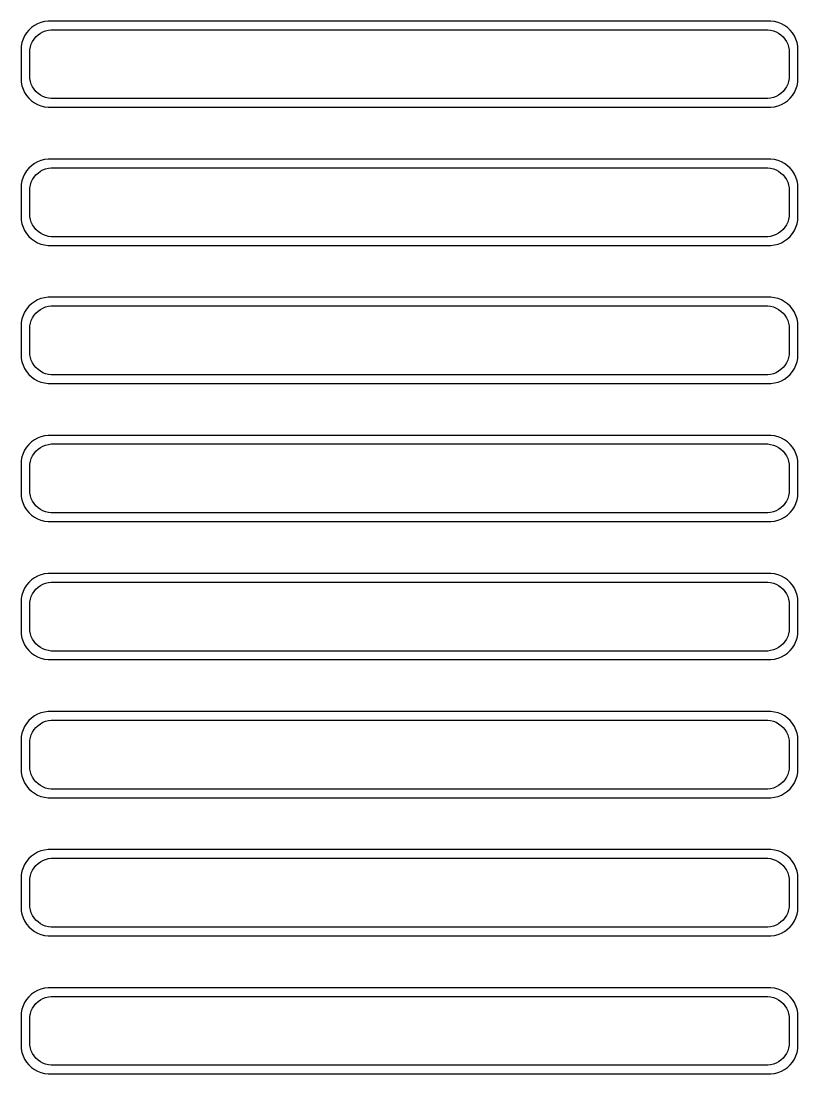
# Model space of a CAD drawing. Header units: metres. Extents: x -68 to 68, y 353 to 703.
# Drawn here: x -67.5 to 67.5, y 520.5 to 703.5 of the extents above; entities that cross this region are included whole.
import ezdxf

# ---------------------------------------------------------------- set-up
doc = ezdxf.new("R2010")
doc.units = ezdxf.units.M

msp = doc.modelspace()

# ---------------------------------------------------------------- linework, layer by layer
for p, q in [((-65.1791, 702.722), (-65.6871, 702.353)), ((-64.6289, 703.024), (-65.1791, 702.722)), ((-64.0451, 703.255), (-64.6289, 703.024)), ((-63.4369, 703.411), (-64.0451, 703.255)), ((-62.8139, 703.49), (-63.4369, 703.411)), ((62.8139, 703.49), (-62.8139, 703.49)), ((63.4369, 703.411), (62.8139, 703.49)), ((64.0451, 703.255), (63.4369, 703.411)), ((64.6289, 703.024), (64.0451, 703.255)), ((65.1791, 702.722), (64.6289, 703.024)), ((65.6871, 702.353), (65.1791, 702.722)), ((-66.8815, 700.909), (-67.1489, 700.341)), ((-66.5451, 701.439), (-66.8815, 700.909)), ((-66.1448, 701.923), (-66.5451, 701.439)), ((-65.6871, 702.353), (-66.1448, 701.923)), ((-64.9159, 700.738), (-64.5497, 701.082)), ((-64.5497, 701.082), (-64.1433, 701.377)), ((-64.1433, 701.377), (-63.7031, 701.619)), ((-63.7031, 701.619), (-63.2361, 701.804)), ((-63.2361, 701.804), (-62.7495, 701.929)), ((-62.7495, 701.929), (-62.2512, 701.992)), ((-62.2512, 701.992), (62.2512, 701.992)), ((62.2512, 701.992), (62.7495, 701.929)), ((62.7495, 701.929), (63.2361, 701.804)), ((63.2361, 701.804), (63.7031, 701.619)), ((63.7031, 701.619), (64.1433, 701.377)), ((64.1433, 701.377), (64.5497, 701.082)), ((64.5497, 701.082), (64.9159, 700.738)), ((66.1448, 701.923), (65.6871, 702.353)), ((66.5451, 701.439), (66.1448, 701.923)), ((66.8815, 700.909), (66.5451, 701.439)), ((67.1489, 700.341), (66.8815, 700.909)), ((-67.4606, 699.127), (-67.5, 698.5)), ((-67.3429, 699.743), (-67.4606, 699.127)), ((-67.1489, 700.341), (-67.3429, 699.743)), ((-65.9685, 698.501), (-65.8743, 698.995)), ((-65.8743, 698.995), (-65.7191, 699.472)), ((-65.7191, 699.472), (-65.5052, 699.927)), ((-65.5052, 699.927), (-65.2361, 700.351)), ((-65.2361, 700.351), (-64.9159, 700.738)), ((64.9159, 700.738), (65.2361, 700.351)), ((65.2361, 700.351), (65.5052, 699.927)), ((65.5052, 699.927), (65.7191, 699.472)), ((65.7191, 699.472), (65.8743, 698.995)), ((65.8743, 698.995), (65.9685, 698.501)), ((67.3429, 699.743), (67.1489, 700.341)), ((67.4606, 699.127), (67.3429, 699.743)), ((67.5, 698.5), (67.4606, 699.127)), ((-67.5, 698.5), (-67.5, 693.5)), ((-66, 698), (-65.9685, 698.501)), ((-66, 694), (-66, 698)), ((65.9685, 698.501), (66, 698)), ((66, 698), (66, 694)), ((67.5, 693.5), (67.5, 698.5)), ((-67.5, 693.5), (-67.4606, 692.873)), ((-65.9685, 693.499), (-66, 694)), ((-65.8743, 693.005), (-65.9685, 693.499)), ((65.9685, 693.499), (65.8743, 693.005)), ((66, 694), (65.9685, 693.499)), ((67.4606, 692.873), (67.5, 693.5)), ((-67.4606, 692.873), (-67.3429, 692.257)), ((-67.3429, 692.257), (-67.1489, 691.659)), ((-65.7191, 692.528), (-65.8743, 693.005)), ((-65.5052, 692.073), (-65.7191, 692.528)), ((-65.2361, 691.649), (-65.5052, 692.073)), ((65.5052, 692.073), (65.2361, 691.649)), ((65.7191, 692.528), (65.5052, 692.073)), ((65.8743, 693.005), (65.7191, 692.528)), ((67.1489, 691.659), (67.3429, 692.257)), ((67.3429, 692.257), (67.4606, 692.873)), ((-67.1489, 691.659), (-66.8815, 691.091)), ((-66.8815, 691.091), (-66.5451, 690.561)), ((-66.5451, 690.561), (-66.1448, 690.077)), ((-66.1448, 690.077), (-65.6871, 689.647)), ((-64.9159, 691.262), (-65.2361, 691.649)), ((-64.5497, 690.918), (-64.9159, 691.262)), ((-64.1433, 690.623), (-64.5497, 690.918)), ((-63.7031, 690.381), (-64.1433, 690.623)), ((-63.2361, 690.196), (-63.7031, 690.381)), ((-62.7495, 690.071), (-63.2361, 690.196)), ((-62.2512, 690.008), (-62.7495, 690.071)), ((62.2512, 690.008), (-62.2512, 690.008)), ((62.7495, 690.071), (62.2512, 690.008)), ((63.2361, 690.196), (62.7495, 690.071)), ((63.7031, 690.381), (63.2361, 690.196)), ((64.1433, 690.623), (63.7031, 690.381)), ((64.5497, 690.918), (64.1433, 690.623)), ((64.9159, 691.262), (64.5497, 690.918)), ((65.2361, 691.649), (64.9159, 691.262)), ((65.6871, 689.647), (66.1448, 690.077)), ((66.1448, 690.077), (66.5451, 690.561)), ((66.5451, 690.561), (66.8815, 691.091)), ((66.8815, 691.091), (67.1489, 691.659)), ((-65.6871, 689.647), (-65.1791, 689.278)), ((-65.1791, 689.278), (-64.6289, 688.976)), ((-64.6289, 688.976), (-64.0451, 688.745)), ((-64.0451, 688.745), (-63.4369, 688.589)), ((-63.4369, 688.589), (-62.8139, 688.51)), ((-62.8139, 688.51), (62.8139, 688.51)), ((62.8139, 688.51), (63.4369, 688.589)), ((63.4369, 688.589), (64.0451, 688.745)), ((64.0451, 688.745), (64.6289, 688.976)), ((64.6289, 688.976), (65.1791, 689.278)), ((65.1791, 689.278), (65.6871, 689.647)), ((-64.6289, 679.024), (-65.1791, 678.722)), ((-64.0451, 679.255), (-64.6289, 679.024)), ((-63.4369, 679.411), (-64.0451, 679.255)), ((-62.8139, 679.49), (-63.4369, 679.411)), ((62.8139, 679.49), (-62.8139, 679.49)), ((63.4369, 679.411), (62.8139, 679.49)), ((64.0451, 679.255), (63.4369, 679.411)), ((64.6289, 679.024), (64.0451, 679.255)), ((65.1791, 678.722), (64.6289, 679.024)), ((-66.5451, 677.439), (-66.8815, 676.909)), ((-66.1448, 677.923), (-66.5451, 677.439)), ((-65.6871, 678.353), (-66.1448, 677.923)), ((-65.1791, 678.722), (-65.6871, 678.353)), ((-64.9159, 676.738), (-64.5497, 677.082)), ((-64.5497, 677.082), (-64.1433, 677.377)), ((-64.1433, 677.377), (-63.7031, 677.619)), ((-63.7031, 677.619), (-63.2361, 677.804)), ((-63.2361, 677.804), (-62.7495, 677.929)), ((-62.7495, 677.929), (-62.2512, 677.992)), ((-62.2512, 677.992), (62.2512, 677.992)), ((62.2512, 677.992), (62.7495, 677.929)), ((62.7495, 677.929), (63.2361, 677.804)), ((63.2361, 677.804), (63.7031, 677.619)), ((63.7031, 677.619), (64.1433, 677.377)), ((64.1433, 677.377), (64.5497, 677.082)), ((64.5497, 677.082), (64.9159, 676.738)), ((65.6871, 678.353), (65.1791, 678.722)), ((66.1448, 677.923), (65.6871, 678.353)), ((66.5451, 677.439), (66.1448, 677.923)), ((66.8815, 676.909), (66.5451, 677.439)), ((-67.3429, 675.743), (-67.4606, 675.127)), ((-67.1489, 676.341), (-67.3429, 675.743)), ((-66.8815, 676.909), (-67.1489, 676.341)), ((-65.8743, 674.995), (-65.7191, 675.472)), ((-65.7191, 675.472), (-65.5052, 675.927)), ((-65.5052, 675.927), (-65.2361, 676.351)), ((-65.2361, 676.351), (-64.9159, 676.738)), ((64.9159, 676.738), (65.2361, 676.351)), ((65.2361, 676.351), (65.5052, 675.927)), ((65.5052, 675.927), (65.7191, 675.472)), ((65.7191, 675.472), (65.8743, 674.995)), ((67.1489, 676.341), (66.8815, 676.909)), ((67.3429, 675.743), (67.1489, 676.341)), ((67.4606, 675.127), (67.3429, 675.743)), ((-67.4606, 675.127), (-67.5, 674.5)), ((-67.5, 674.5), (-67.5, 669.5)), ((-66, 674), (-65.9685, 674.501)), ((-66, 670), (-66, 674)), ((-65.9685, 674.501), (-65.8743, 674.995)), ((65.8743, 674.995), (65.9685, 674.501)), ((65.9685, 674.501), (66, 674)), ((66, 674), (66, 670)), ((67.5, 674.5), (67.4606, 675.127)), ((67.5, 669.5), (67.5, 674.5)), ((-65.9685, 669.499), (-66, 670)), ((66, 670), (65.9685, 669.499)), ((-67.5, 669.5), (-67.4606, 668.873)), ((-67.4606, 668.873), (-67.3429, 668.257)), ((-67.3429, 668.257), (-67.1489, 667.659)), ((-65.8743, 669.005), (-65.9685, 669.499)), ((-65.7191, 668.528), (-65.8743, 669.005)), ((-65.5052, 668.073), (-65.7191, 668.528)), ((-65.2361, 667.649), (-65.5052, 668.073)), ((65.5052, 668.073), (65.2361, 667.649)), ((65.7191, 668.528), (65.5052, 668.073)), ((65.8743, 669.005), (65.7191, 668.528)), ((65.9685, 669.499), (65.8743, 669.005)), ((67.1489, 667.659), (67.3429, 668.257)), ((67.3429, 668.257), (67.4606, 668.873)), ((67.4606, 668.873), (67.5, 669.5)), ((-67.1489, 667.659), (-66.8815, 667.091)), ((-66.8815, 667.091), (-66.5451, 666.561)), ((-66.5451, 666.561), (-66.1448, 666.077)), ((-66.1448, 666.077), (-65.6871, 665.647)), ((-64.9159, 667.262), (-65.2361, 667.649)), ((-64.5497, 666.918), (-64.9159, 667.262)), ((-64.1433, 666.623), (-64.5497, 666.918)), ((-63.7031, 666.381), (-64.1433, 666.623)), ((-63.2361, 666.196), (-63.7031, 666.381)), ((-62.7495, 666.071), (-63.2361, 666.196)), ((-62.2512, 666.008), (-62.7495, 666.071)), ((62.7495, 666.071), (62.2512, 666.008)), ((63.2361, 666.196), (62.7495, 666.071)), ((63.7031, 666.381), (63.2361, 666.196)), ((64.1433, 666.623), (63.7031, 666.381)), ((64.5497, 666.918), (64.1433, 666.623)), ((64.9159, 667.262), (64.5497, 666.918)), ((65.2361, 667.649), (64.9159, 667.262)), ((65.6871, 665.647), (66.1448, 666.077)), ((66.1448, 666.077), (66.5451, 666.561)), ((66.5451, 666.561), (66.8815, 667.091)), ((66.8815, 667.091), (67.1489, 667.659)), ((-65.6871, 665.647), (-65.1791, 665.278)), ((-65.1791, 665.278), (-64.6289, 664.976)), ((-64.6289, 664.976), (-64.0451, 664.745)), ((-64.0451, 664.745), (-63.4369, 664.589)), ((-63.4369, 664.589), (-62.8139, 664.51)), ((-62.8139, 664.51), (62.8139, 664.51)), ((62.2512, 666.008), (-62.2512, 666.008)), ((62.8139, 664.51), (63.4369, 664.589)), ((63.4369, 664.589), (64.0451, 664.745)), ((64.0451, 664.745), (64.6289, 664.976)), ((64.6289, 664.976), (65.1791, 665.278)), ((65.1791, 665.278), (65.6871, 665.647)), ((-64.0451, 655.255), (-64.6289, 655.024)), ((-63.4369, 655.411), (-64.0451, 655.255)), ((-62.8139, 655.49), (-63.4369, 655.411)), ((62.8139, 655.49), (-62.8139, 655.49)), ((63.4369, 655.411), (62.8139, 655.49)), ((64.0451, 655.255), (63.4369, 655.411)), ((64.6289, 655.024), (64.0451, 655.255)), ((-66.5451, 653.439), (-66.8815, 652.909)), ((-66.1448, 653.923), (-66.5451, 653.439)), ((-65.6871, 654.353), (-66.1448, 653.923)), ((-65.1791, 654.722), (-65.6871, 654.353)), ((-64.6289, 655.024), (-65.1791, 654.722)), ((-64.5497, 653.082), (-64.1433, 653.377)), ((-64.1433, 653.377), (-63.7031, 653.619)), ((-63.7031, 653.619), (-63.2361, 653.804)), ((-63.2361, 653.804), (-62.7495, 653.929)), ((-62.7495, 653.929), (-62.2512, 653.992)), ((-62.2512, 653.992), (62.2512, 653.992)), ((62.2512, 653.992), (62.7495, 653.929)), ((62.7495, 653.929), (63.2361, 653.804)), ((63.2361, 653.804), (63.7031, 653.619)), ((63.7031, 653.619), (64.1433, 653.377)), ((64.1433, 653.377), (64.5497, 653.082)), ((65.1791, 654.722), (64.6289, 655.024)), ((65.6871, 654.353), (65.1791, 654.722)), ((66.1448, 653.923), (65.6871, 654.353)), ((66.5451, 653.439), (66.1448, 653.923)), ((66.8815, 652.909), (66.5451, 653.439)), ((-67.3429, 651.743), (-67.4606, 651.127)), ((-67.1489, 652.341), (-67.3429, 651.743)), ((-66.8815, 652.909), (-67.1489, 652.341)), ((-65.8743, 650.995), (-65.7191, 651.472)), ((-65.7191, 651.472), (-65.5052, 651.927)), ((-65.5052, 651.927), (-65.2361, 652.351)), ((-65.2361, 652.351), (-64.9159, 652.738)), ((-64.9159, 652.738), (-64.5497, 653.082)), ((64.5497, 653.082), (64.9159, 652.738)), ((64.9159, 652.738), (65.2361, 652.351)), ((65.2361, 652.351), (65.5052, 651.927)), ((65.5052, 651.927), (65.7191, 651.472)), ((65.7191, 651.472), (65.8743, 650.995)), ((67.1489, 652.341), (66.8815, 652.909)), ((67.3429, 651.743), (67.1489, 652.341)), ((67.4606, 651.127), (67.3429, 651.743)), ((-67.4606, 651.127), (-67.5, 650.5)), ((-67.5, 650.5), (-67.5, 645.5)), ((-66, 650), (-65.9685, 650.501)), ((-66, 646), (-66, 650)), ((-65.9685, 650.501), (-65.8743, 650.995)), ((65.8743, 650.995), (65.9685, 650.501)), ((65.9685, 650.501), (66, 650)), ((66, 650), (66, 646)), ((67.5, 650.5), (67.4606, 651.127)), ((67.5, 645.5), (67.5, 650.5)), ((-65.9685, 645.499), (-66, 646)), ((66, 646), (65.9685, 645.499)), ((-67.5, 645.5), (-67.4606, 644.873)), ((-67.4606, 644.873), (-67.3429, 644.257)), ((-67.3429, 644.257), (-67.1489, 643.659)), ((-65.8743, 645.005), (-65.9685, 645.499)), ((-65.7191, 644.528), (-65.8743, 645.005)), ((-65.5052, 644.073), (-65.7191, 644.528)), ((65.7191, 644.528), (65.5052, 644.073)), ((65.8743, 645.005), (65.7191, 644.528)), ((65.9685, 645.499), (65.8743, 645.005)), ((67.1489, 643.659), (67.3429, 644.257)), ((67.3429, 644.257), (67.4606, 644.873)), ((67.4606, 644.873), (67.5, 645.5)), ((-67.1489, 643.659), (-66.8815, 643.091)), ((-66.8815, 643.091), (-66.5451, 642.561)), ((-66.5451, 642.561), (-66.1448, 642.077)), ((-65.2361, 643.649), (-65.5052, 644.073)), ((-64.9159, 643.262), (-65.2361, 643.649)), ((-64.5497, 642.918), (-64.9159, 643.262)), ((-64.1433, 642.623), (-64.5497, 642.918)), ((-63.7031, 642.381), (-64.1433, 642.623)), ((-63.2361, 642.196), (-63.7031, 642.381)), ((63.7031, 642.381), (63.2361, 642.196)), ((64.1433, 642.623), (63.7031, 642.381)), ((64.5497, 642.918), (64.1433, 642.623)), ((64.9159, 643.262), (64.5497, 642.918)), ((65.2361, 643.649), (64.9159, 643.262)), ((65.5052, 644.073), (65.2361, 643.649)), ((66.1448, 642.077), (66.5451, 642.561)), ((66.5451, 642.561), (66.8815, 643.091)), ((66.8815, 643.091), (67.1489, 643.659)), ((-66.1448, 642.077), (-65.6871, 641.647)), ((-65.6871, 641.647), (-65.1791, 641.278)), ((-65.1791, 641.278), (-64.6289, 640.976)), ((-64.6289, 640.976), (-64.0451, 640.745)), ((-64.0451, 640.745), (-63.4369, 640.589)), ((-63.4369, 640.589), (-62.8139, 640.51)), ((-62.7495, 642.071), (-63.2361, 642.196)), ((-62.8139, 640.51), (62.8139, 640.51)), ((-62.2512, 642.008), (-62.7495, 642.071)), ((62.2512, 642.008), (-62.2512, 642.008)), ((62.7495, 642.071), (62.2512, 642.008)), ((63.2361, 642.196), (62.7495, 642.071)), ((62.8139, 640.51), (63.4369, 640.589)), ((63.4369, 640.589), (64.0451, 640.745)), ((64.0451, 640.745), (64.6289, 640.976)), ((64.6289, 640.976), (65.1791, 641.278)), ((65.1791, 641.278), (65.6871, 641.647)), ((65.6871, 641.647), (66.1448, 642.077)), ((-63.4369, 631.411), (-64.0451, 631.255)), ((-62.8139, 631.49), (-63.4369, 631.411)), ((62.8139, 631.49), (-62.8139, 631.49)), ((63.4369, 631.411), (62.8139, 631.49)), ((64.0451, 631.255), (63.4369, 631.411)), ((-66.1448, 629.923), (-66.5451, 629.439)), ((-65.6871, 630.353), (-66.1448, 629.923)), ((-65.1791, 630.722), (-65.6871, 630.353)), ((-64.6289, 631.024), (-65.1791, 630.722)), ((-64.0451, 631.255), (-64.6289, 631.024)), ((-64.1433, 629.377), (-63.7031, 629.619)), ((-63.7031, 629.619), (-63.2361, 629.804)), ((-63.2361, 629.804), (-62.7495, 629.929)), ((-62.7495, 629.929), (-62.2512, 629.992)), ((-62.2512, 629.992), (62.2512, 629.992)), ((62.2512, 629.992), (62.7495, 629.929)), ((62.7495, 629.929), (63.2361, 629.804)), ((63.2361, 629.804), (63.7031, 629.619)), ((63.7031, 629.619), (64.1433, 629.377)), ((64.6289, 631.024), (64.0451, 631.255)), ((65.1791, 630.722), (64.6289, 631.024)), ((65.6871, 630.353), (65.1791, 630.722)), ((66.1448, 629.923), (65.6871, 630.353)), ((66.5451, 629.439), (66.1448, 629.923)), ((-67.3429, 627.743), (-67.4606, 627.127)), ((-67.1489, 628.341), (-67.3429, 627.743)), ((-66.8815, 628.909), (-67.1489, 628.341)), ((-66.5451, 629.439), (-66.8815, 628.909)), ((-65.7191, 627.472), (-65.5052, 627.927)), ((-65.5052, 627.927), (-65.2361, 628.351)), ((-65.2361, 628.351), (-64.9159, 628.738)), ((-64.9159, 628.738), (-64.5497, 629.082)), ((-64.5497, 629.082), (-64.1433, 629.377)), ((64.1433, 629.377), (64.5497, 629.082)), ((64.5497, 629.082), (64.9159, 628.738)), ((64.9159, 628.738), (65.2361, 628.351)), ((65.2361, 628.351), (65.5052, 627.927)), ((65.5052, 627.927), (65.7191, 627.472)), ((66.8815, 628.909), (66.5451, 629.439)), ((67.1489, 628.341), (66.8815, 628.909)), ((67.3429, 627.743), (67.1489, 628.341)), ((67.4606, 627.127), (67.3429, 627.743)), ((-67.4606, 627.127), (-67.5, 626.5)), ((-67.5, 626.5), (-67.5, 621.5)), ((-66, 626), (-65.9685, 626.501)), ((-66, 622), (-66, 626)), ((-65.9685, 626.501), (-65.8743, 626.995)), ((-65.8743, 626.995), (-65.7191, 627.472)), ((65.7191, 627.472), (65.8743, 626.995)), ((65.8743, 626.995), (65.9685, 626.501)), ((65.9685, 626.501), (66, 626)), ((66, 626), (66, 622)), ((67.5, 626.5), (67.4606, 627.127)), ((67.5, 621.5), (67.5, 626.5)), ((-67.5, 621.5), (-67.4606, 620.873)), ((-67.4606, 620.873), (-67.3429, 620.257)), ((-65.9685, 621.499), (-66, 622)), ((-65.8743, 621.005), (-65.9685, 621.499)), ((-65.7191, 620.528), (-65.8743, 621.005)), ((-65.5052, 620.073), (-65.7191, 620.528)), ((65.7191, 620.528), (65.5052, 620.073)), ((65.8743, 621.005), (65.7191, 620.528)), ((65.9685, 621.499), (65.8743, 621.005)), ((66, 622), (65.9685, 621.499)), ((67.3429, 620.257), (67.4606, 620.873)), ((67.4606, 620.873), (67.5, 621.5)), ((-67.3429, 620.257), (-67.1489, 619.659)), ((-67.1489, 619.659), (-66.8815, 619.091)), ((-66.8815, 619.091), (-66.5451, 618.561)), ((-66.5451, 618.561), (-66.1448, 618.077)), ((-65.2361, 619.649), (-65.5052, 620.073)), ((-64.9159, 619.262), (-65.2361, 619.649)), ((-64.5497, 618.918), (-64.9159, 619.262)), ((-64.1433, 618.623), (-64.5497, 618.918)), ((-63.7031, 618.381), (-64.1433, 618.623)), ((64.1433, 618.623), (63.7031, 618.381)), ((64.5497, 618.918), (64.1433, 618.623)), ((64.9159, 619.262), (64.5497, 618.918)), ((65.2361, 619.649), (64.9159, 619.262)), ((65.5052, 620.073), (65.2361, 619.649)), ((66.1448, 618.077), (66.5451, 618.561)), ((66.5451, 618.561), (66.8815, 619.091)), ((66.8815, 619.091), (67.1489, 619.659)), ((67.1489, 619.659), (67.3429, 620.257)), ((-66.1448, 618.077), (-65.6871, 617.647)), ((-65.6871, 617.647), (-65.1791, 617.278)), ((-65.1791, 617.278), (-64.6289, 616.976)), ((-64.6289, 616.976), (-64.0451, 616.745)), ((-64.0451, 616.745), (-63.4369, 616.589)), ((-63.2361, 618.196), (-63.7031, 618.381)), ((-62.7495, 618.071), (-63.2361, 618.196)), ((-62.2512, 618.008), (-62.7495, 618.071)), ((62.2512, 618.008), (-62.2512, 618.008)), ((62.7495, 618.071), (62.2512, 618.008)), ((63.2361, 618.196), (62.7495, 618.071)), ((63.7031, 618.381), (63.2361, 618.196)), ((63.4369, 616.589), (64.0451, 616.745)), ((64.0451, 616.745), (64.6289, 616.976)), ((64.6289, 616.976), (65.1791, 617.278)), ((65.1791, 617.278), (65.6871, 617.647)), ((65.6871, 617.647), (66.1448, 618.077)), ((-63.4369, 616.589), (-62.8139, 616.51)), ((-62.8139, 616.51), (62.8139, 616.51)), ((62.8139, 616.51), (63.4369, 616.589)), ((-66.1448, 605.923), (-66.5451, 605.439)), ((-65.6871, 606.353), (-66.1448, 605.923)), ((-65.1791, 606.722), (-65.6871, 606.353)), ((-64.6289, 607.024), (-65.1791, 606.722)), ((-64.0451, 607.255), (-64.6289, 607.024)), ((-63.4369, 607.411), (-64.0451, 607.255)), ((-63.7031, 605.619), (-63.2361, 605.804)), ((-62.8139, 607.49), (-63.4369, 607.411)), ((-63.2361, 605.804), (-62.7495, 605.929)), ((62.8139, 607.49), (-62.8139, 607.49)), ((-62.7495, 605.929), (-62.2512, 605.992)), ((-62.2512, 605.992), (62.2512, 605.992)), ((62.2512, 605.992), (62.7495, 605.929)), ((62.7495, 605.929), (63.2361, 605.804)), ((63.4369, 607.411), (62.8139, 607.49)), ((63.2361, 605.804), (63.7031, 605.619)), ((64.0451, 607.255), (63.4369, 607.411)), ((64.6289, 607.024), (64.0451, 607.255)), ((65.1791, 606.722), (64.6289, 607.024)), ((65.6871, 606.353), (65.1791, 606.722)), ((66.1448, 605.923), (65.6871, 606.353)), ((66.5451, 605.439), (66.1448, 605.923)), ((-67.1489, 604.341), (-67.3429, 603.743)), ((-66.8815, 604.909), (-67.1489, 604.341)), ((-66.5451, 605.439), (-66.8815, 604.909)), ((-65.7191, 603.472), (-65.5052, 603.927)), ((-65.5052, 603.927), (-65.2361, 604.351)), ((-65.2361, 604.351), (-64.9159, 604.738)), ((-64.9159, 604.738), (-64.5497, 605.082)), ((-64.5497, 605.082), (-64.1433, 605.377)), ((-64.1433, 605.377), (-63.7031, 605.619)), ((63.7031, 605.619), (64.1433, 605.377)), ((64.1433, 605.377), (64.5497, 605.082)), ((64.5497, 605.082), (64.9159, 604.738)), ((64.9159, 604.738), (65.2361, 604.351)), ((65.2361, 604.351), (65.5052, 603.927)), ((65.5052, 603.927), (65.7191, 603.472)), ((66.8815, 604.909), (66.5451, 605.439)), ((67.1489, 604.341), (66.8815, 604.909)), ((67.3429, 603.743), (67.1489, 604.341)), ((-67.4606, 603.127), (-67.5, 602.5)), ((-67.5, 602.5), (-67.5, 597.5)), ((-67.3429, 603.743), (-67.4606, 603.127)), ((-66, 602), (-65.9685, 602.501)), ((-65.9685, 602.501), (-65.8743, 602.995)), ((-65.8743, 602.995), (-65.7191, 603.472)), ((65.7191, 603.472), (65.8743, 602.995)), ((65.8743, 602.995), (65.9685, 602.501)), ((65.9685, 602.501), (66, 602)), ((67.4606, 603.127), (67.3429, 603.743)), ((67.5, 602.5), (67.4606, 603.127)), ((67.5, 597.5), (67.5, 602.5)), ((-66, 598), (-66, 602)), ((66, 602), (66, 598)), ((-67.5, 597.5), (-67.4606, 596.873)), ((-67.4606, 596.873), (-67.3429, 596.257)), ((-65.9685, 597.499), (-66, 598)), ((-65.8743, 597.005), (-65.9685, 597.499)), ((-65.7191, 596.528), (-65.8743, 597.005)), ((-65.5052, 596.073), (-65.7191, 596.528)), ((65.7191, 596.528), (65.5052, 596.073)), ((65.8743, 597.005), (65.7191, 596.528)), ((65.9685, 597.499), (65.8743, 597.005)), ((66, 598), (65.9685, 597.499)), ((67.3429, 596.257), (67.4606, 596.873)), ((67.4606, 596.873), (67.5, 597.5)), ((-67.3429, 596.257), (-67.1489, 595.659)), ((-67.1489, 595.659), (-66.8815, 595.091)), ((-66.8815, 595.091), (-66.5451, 594.561)), ((-65.2361, 595.649), (-65.5052, 596.073)), ((-64.9159, 595.262), (-65.2361, 595.649)), ((-64.5497, 594.918), (-64.9159, 595.262)), ((-64.1433, 594.623), (-64.5497, 594.918)), ((64.5497, 594.918), (64.1433, 594.623)), ((64.9159, 595.262), (64.5497, 594.918)), ((65.2361, 595.649), (64.9159, 595.262)), ((65.5052, 596.073), (65.2361, 595.649)), ((66.5451, 594.561), (66.8815, 595.091)), ((66.8815, 595.091), (67.1489, 595.659)), ((67.1489, 595.659), (67.3429, 596.257)), ((-66.5451, 594.561), (-66.1448, 594.077)), ((-66.1448, 594.077), (-65.6871, 593.647)), ((-65.6871, 593.647), (-65.1791, 593.278)), ((-65.1791, 593.278), (-64.6289, 592.976)), ((-64.6289, 592.976), (-64.0451, 592.745)), ((-63.7031, 594.381), (-64.1433, 594.623)), ((-63.2361, 594.196), (-63.7031, 594.381)), ((-62.7495, 594.071), (-63.2361, 594.196)), ((-62.2512, 594.008), (-62.7495, 594.071)), ((62.2512, 594.008), (-62.2512, 594.008)), ((62.7495, 594.071), (62.2512, 594.008)), ((63.2361, 594.196), (62.7495, 594.071)), ((63.7031, 594.381), (63.2361, 594.196)), ((64.1433, 594.623), (63.7031, 594.381)), ((64.0451, 592.745), (64.6289, 592.976)), ((64.6289, 592.976), (65.1791, 593.278)), ((65.1791, 593.278), (65.6871, 593.647)), ((65.6871, 593.647), (66.1448, 594.077)), ((66.1448, 594.077), (66.5451, 594.561)), ((-64.0451, 592.745), (-63.4369, 592.589)), ((-63.4369, 592.589), (-62.8139, 592.51)), ((-62.8139, 592.51), (62.8139, 592.51)), ((62.8139, 592.51), (63.4369, 592.589)), ((63.4369, 592.589), (64.0451, 592.745)), ((-66.1448, 581.923), (-66.5451, 581.439)), ((-65.6871, 582.353), (-66.1448, 581.923)), ((-65.1791, 582.722), (-65.6871, 582.353)), ((-64.6289, 583.024), (-65.1791, 582.722)), ((-64.0451, 583.255), (-64.6289, 583.024)), ((-63.4369, 583.411), (-64.0451, 583.255)), ((-62.8139, 583.49), (-63.4369, 583.411)), ((-63.2361, 581.804), (-62.7495, 581.929)), ((62.8139, 583.49), (-62.8139, 583.49)), ((-62.7495, 581.929), (-62.2512, 581.992)), ((-62.2512, 581.992), (62.2512, 581.992)), ((62.2512, 581.992), (62.7495, 581.929)), ((62.7495, 581.929), (63.2361, 581.804)), ((63.4369, 583.411), (62.8139, 583.49)), ((64.0451, 583.255), (63.4369, 583.411)), ((64.6289, 583.024), (64.0451, 583.255)), ((65.1791, 582.722), (64.6289, 583.024)), ((65.6871, 582.353), (65.1791, 582.722)), ((66.1448, 581.923), (65.6871, 582.353)), ((66.5451, 581.439), (66.1448, 581.923)), ((-67.1489, 580.341), (-67.3429, 579.743)), ((-66.8815, 580.909), (-67.1489, 580.341)), ((-66.5451, 581.439), (-66.8815, 580.909)), ((-65.5052, 579.927), (-65.2361, 580.351)), ((-65.2361, 580.351), (-64.9159, 580.738)), ((-64.9159, 580.738), (-64.5497, 581.082)), ((-64.5497, 581.082), (-64.1433, 581.377)), ((-64.1433, 581.377), (-63.7031, 581.619)), ((-63.7031, 581.619), (-63.2361, 581.804)), ((63.2361, 581.804), (63.7031, 581.619)), ((63.7031, 581.619), (64.1433, 581.377)), ((64.1433, 581.377), (64.5497, 581.082)), ((64.5497, 581.082), (64.9159, 580.738)), ((64.9159, 580.738), (65.2361, 580.351)), ((65.2361, 580.351), (65.5052, 579.927)), ((66.8815, 580.909), (66.5451, 581.439)), ((67.1489, 580.341), (66.8815, 580.909)), ((67.3429, 579.743), (67.1489, 580.341)), ((-67.4606, 579.127), (-67.5, 578.5)), ((-67.5, 578.5), (-67.5, 573.5)), ((-67.3429, 579.743), (-67.4606, 579.127)), ((-66, 578), (-65.9685, 578.501)), ((-65.9685, 578.501), (-65.8743, 578.995)), ((-65.8743, 578.995), (-65.7191, 579.472)), ((-65.7191, 579.472), (-65.5052, 579.927)), ((65.5052, 579.927), (65.7191, 579.472)), ((65.7191, 579.472), (65.8743, 578.995)), ((65.8743, 578.995), (65.9685, 578.501)), ((65.9685, 578.501), (66, 578)), ((67.4606, 579.127), (67.3429, 579.743)), ((67.5, 578.5), (67.4606, 579.127)), ((67.5, 573.5), (67.5, 578.5)), ((-66, 574), (-66, 578)), ((66, 578), (66, 574)), ((-67.5, 573.5), (-67.4606, 572.873)), ((-67.4606, 572.873), (-67.3429, 572.257)), ((-65.9685, 573.499), (-66, 574)), ((-65.8743, 573.005), (-65.9685, 573.499)), ((-65.7191, 572.528), (-65.8743, 573.005)), ((65.8743, 573.005), (65.7191, 572.528)), ((65.9685, 573.499), (65.8743, 573.005)), ((66, 574), (65.9685, 573.499)), ((67.3429, 572.257), (67.4606, 572.873)), ((67.4606, 572.873), (67.5, 573.5)), ((-67.3429, 572.257), (-67.1489, 571.659)), ((-67.1489, 571.659), (-66.8815, 571.091)), ((-66.8815, 571.091), (-66.5451, 570.561)), ((-65.5052, 572.073), (-65.7191, 572.528)), ((-65.2361, 571.649), (-65.5052, 572.073)), ((-64.9159, 571.262), (-65.2361, 571.649)), ((-64.5497, 570.918), (-64.9159, 571.262)), ((-64.1433, 570.623), (-64.5497, 570.918)), ((64.5497, 570.918), (64.1433, 570.623)), ((64.9159, 571.262), (64.5497, 570.918)), ((65.2361, 571.649), (64.9159, 571.262)), ((65.5052, 572.073), (65.2361, 571.649)), ((65.7191, 572.528), (65.5052, 572.073)), ((66.5451, 570.561), (66.8815, 571.091)), ((66.8815, 571.091), (67.1489, 571.659)), ((67.1489, 571.659), (67.3429, 572.257)), ((-66.5451, 570.561), (-66.1448, 570.077)), ((-66.1448, 570.077), (-65.6871, 569.647)), ((-65.6871, 569.647), (-65.1791, 569.278)), ((-65.1791, 569.278), (-64.6289, 568.976)), ((-63.7031, 570.381), (-64.1433, 570.623)), ((-63.2361, 570.196), (-63.7031, 570.381)), ((-62.7495, 570.071), (-63.2361, 570.196)), ((-62.2512, 570.008), (-62.7495, 570.071)), ((62.2512, 570.008), (-62.2512, 570.008)), ((62.7495, 570.071), (62.2512, 570.008)), ((63.2361, 570.196), (62.7495, 570.071)), ((63.7031, 570.381), (63.2361, 570.196)), ((64.1433, 570.623), (63.7031, 570.381)), ((64.6289, 568.976), (65.1791, 569.278)), ((65.1791, 569.278), (65.6871, 569.647)), ((65.6871, 569.647), (66.1448, 570.077)), ((66.1448, 570.077), (66.5451, 570.561)), ((-64.6289, 568.976), (-64.0451, 568.745)), ((-64.0451, 568.745), (-63.4369, 568.589)), ((-63.4369, 568.589), (-62.8139, 568.51)), ((-62.8139, 568.51), (62.8139, 568.51)), ((62.8139, 568.51), (63.4369, 568.589)), ((63.4369, 568.589), (64.0451, 568.745)), ((64.0451, 568.745), (64.6289, 568.976)), ((-65.6871, 558.353), (-66.1448, 557.923)), ((-65.1791, 558.722), (-65.6871, 558.353)), ((-64.6289, 559.024), (-65.1791, 558.722)), ((-64.0451, 559.255), (-64.6289, 559.024)), ((-63.4369, 559.411), (-64.0451, 559.255)), ((-62.8139, 559.49), (-63.4369, 559.411)), ((62.8139, 559.49), (-62.8139, 559.49)), ((63.4369, 559.411), (62.8139, 559.49)), ((64.0451, 559.255), (63.4369, 559.411)), ((64.6289, 559.024), (64.0451, 559.255)), ((65.1791, 558.722), (64.6289, 559.024)), ((65.6871, 558.353), (65.1791, 558.722)), ((66.1448, 557.923), (65.6871, 558.353)), ((-67.1489, 556.341), (-67.3429, 555.743)), ((-66.8815, 556.909), (-67.1489, 556.341)), ((-66.5451, 557.439), (-66.8815, 556.909)), ((-66.1448, 557.923), (-66.5451, 557.439)), ((-65.5052, 555.927), (-65.2361, 556.351)), ((-65.2361, 556.351), (-64.9159, 556.738)), ((-64.9159, 556.738), (-64.5497, 557.082)), ((-64.5497, 557.082), (-64.1433, 557.377)), ((-64.1433, 557.377), (-63.7031, 557.619)), ((-63.7031, 557.619), (-63.2361, 557.804)), ((-63.2361, 557.804), (-62.7495, 557.929)), ((-62.7495, 557.929), (-62.2512, 557.992)), ((-62.2512, 557.992), (62.2512, 557.992)), ((62.2512, 557.992), (62.7495, 557.929)), ((62.7495, 557.929), (63.2361, 557.804)), ((63.2361, 557.804), (63.7031, 557.619)), ((63.7031, 557.619), (64.1433, 557.377)), ((64.1433, 557.377), (64.5497, 557.082)), ((64.5497, 557.082), (64.9159, 556.738)), ((64.9159, 556.738), (65.2361, 556.351)), ((65.2361, 556.351), (65.5052, 555.927)), ((66.5451, 557.439), (66.1448, 557.923)), ((66.8815, 556.909), (66.5451, 557.439)), ((67.1489, 556.341), (66.8815, 556.909)), ((67.3429, 555.743), (67.1489, 556.341)), ((-67.4606, 555.127), (-67.5, 554.5)), ((-67.5, 554.5), (-67.5, 549.5)), ((-67.3429, 555.743), (-67.4606, 555.127)), ((-66, 554), (-65.9685, 554.501)), ((-65.9685, 554.501), (-65.8743, 554.995)), ((-65.8743, 554.995), (-65.7191, 555.472)), ((-65.7191, 555.472), (-65.5052, 555.927)), ((65.5052, 555.927), (65.7191, 555.472)), ((65.7191, 555.472), (65.8743, 554.995)), ((65.8743, 554.995), (65.9685, 554.501)), ((65.9685, 554.501), (66, 554)), ((67.4606, 555.127), (67.3429, 555.743)), ((67.5, 554.5), (67.4606, 555.127)), ((67.5, 549.5), (67.5, 554.5)), ((-66, 550), (-66, 554)), ((66, 554), (66, 550)), ((-67.5, 549.5), (-67.4606, 548.873)), ((-65.9685, 549.499), (-66, 550)), ((-65.8743, 549.005), (-65.9685, 549.499)), ((-65.7191, 548.528), (-65.8743, 549.005)), ((65.8743, 549.005), (65.7191, 548.528)), ((65.9685, 549.499), (65.8743, 549.005)), ((66, 550), (65.9685, 549.499)), ((67.4606, 548.873), (67.5, 549.5)), ((-67.4606, 548.873), (-67.3429, 548.257)), ((-67.3429, 548.257), (-67.1489, 547.659)), ((-67.1489, 547.659), (-66.8815, 547.091)), ((-65.5052, 548.073), (-65.7191, 548.528)), ((-65.2361, 547.649), (-65.5052, 548.073)), ((-64.9159, 547.262), (-65.2361, 547.649)), ((-64.5497, 546.918), (-64.9159, 547.262)), ((64.9159, 547.262), (64.5497, 546.918)), ((65.2361, 547.649), (64.9159, 547.262)), ((65.5052, 548.073), (65.2361, 547.649)), ((65.7191, 548.528), (65.5052, 548.073)), ((66.8815, 547.091), (67.1489, 547.659)), ((67.1489, 547.659), (67.3429, 548.257)), ((67.3429, 548.257), (67.4606, 548.873)), ((-66.8815, 547.091), (-66.5451, 546.561)), ((-66.5451, 546.561), (-66.1448, 546.077)), ((-66.1448, 546.077), (-65.6871, 545.647)), ((-65.6871, 545.647), (-65.1791, 545.278)), ((-64.1433, 546.623), (-64.5497, 546.918)), ((-63.7031, 546.381), (-64.1433, 546.623)), ((-63.2361, 546.196), (-63.7031, 546.381)), ((-62.7495, 546.071), (-63.2361, 546.196)), ((-62.2512, 546.008), (-62.7495, 546.071)), ((62.2512, 546.008), (-62.2512, 546.008)), ((62.7495, 546.071), (62.2512, 546.008)), ((63.2361, 546.196), (62.7495, 546.071)), ((63.7031, 546.381), (63.2361, 546.196)), ((64.1433, 546.623), (63.7031, 546.381)), ((64.5497, 546.918), (64.1433, 546.623)), ((65.1791, 545.278), (65.6871, 545.647)), ((65.6871, 545.647), (66.1448, 546.077)), ((66.1448, 546.077), (66.5451, 546.561)), ((66.5451, 546.561), (66.8815, 547.091)), ((-65.1791, 545.278), (-64.6289, 544.976)), ((-64.6289, 544.976), (-64.0451, 544.745)), ((-64.0451, 544.745), (-63.4369, 544.589)), ((-63.4369, 544.589), (-62.8139, 544.51)), ((-62.8139, 544.51), (62.8139, 544.51)), ((62.8139, 544.51), (63.4369, 544.589)), ((63.4369, 544.589), (64.0451, 544.745)), ((64.0451, 544.745), (64.6289, 544.976)), ((64.6289, 544.976), (65.1791, 545.278)), ((-65.6871, 534.353), (-66.1448, 533.923)), ((-65.1791, 534.722), (-65.6871, 534.353)), ((-64.6289, 535.024), (-65.1791, 534.722)), ((-64.0451, 535.255), (-64.6289, 535.024)), ((-63.4369, 535.411), (-64.0451, 535.255)), ((-62.8139, 535.49), (-63.4369, 535.411)), ((62.8139, 535.49), (-62.8139, 535.49)), ((63.4369, 535.411), (62.8139, 535.49)), ((64.0451, 535.255), (63.4369, 535.411)), ((64.6289, 535.024), (64.0451, 535.255)), ((65.1791, 534.722), (64.6289, 535.024)), ((65.6871, 534.353), (65.1791, 534.722)), ((66.1448, 533.923), (65.6871, 534.353)), ((-66.8815, 532.909), (-67.1489, 532.341)), ((-66.5451, 533.439), (-66.8815, 532.909)), ((-66.1448, 533.923), (-66.5451, 533.439)), ((-65.2361, 532.351), (-64.9159, 532.738)), ((-64.9159, 532.738), (-64.5497, 533.082)), ((-64.5497, 533.082), (-64.1433, 533.377)), ((-64.1433, 533.377), (-63.7031, 533.619)), ((-63.7031, 533.619), (-63.2361, 533.804)), ((-63.2361, 533.804), (-62.7495, 533.929)), ((-62.7495, 533.929), (-62.2512, 533.992)), ((-62.2512, 533.992), (62.2512, 533.992)), ((62.2512, 533.992), (62.7495, 533.929)), ((62.7495, 533.929), (63.2361, 533.804)), ((63.2361, 533.804), (63.7031, 533.619)), ((63.7031, 533.619), (64.1433, 533.377)), ((64.1433, 533.377), (64.5497, 533.082)), ((64.5497, 533.082), (64.9159, 532.738)), ((64.9159, 532.738), (65.2361, 532.351)), ((66.5451, 533.439), (66.1448, 533.923)), ((66.8815, 532.909), (66.5451, 533.439)), ((67.1489, 532.341), (66.8815, 532.909)), ((-67.4606, 531.127), (-67.5, 530.5)), ((-67.3429, 531.743), (-67.4606, 531.127)), ((-67.1489, 532.341), (-67.3429, 531.743)), ((-65.9685, 530.501), (-65.8743, 530.995)), ((-65.8743, 530.995), (-65.7191, 531.472)), ((-65.7191, 531.472), (-65.5052, 531.927)), ((-65.5052, 531.927), (-65.2361, 532.351)), ((65.2361, 532.351), (65.5052, 531.927)), ((65.5052, 531.927), (65.7191, 531.472)), ((65.7191, 531.472), (65.8743, 530.995)), ((65.8743, 530.995), (65.9685, 530.501)), ((67.3429, 531.743), (67.1489, 532.341)), ((67.4606, 531.127), (67.3429, 531.743)), ((67.5, 530.5), (67.4606, 531.127)), ((-67.5, 530.5), (-67.5, 525.5)), ((-66, 530), (-65.9685, 530.501)), ((-66, 526), (-66, 530)), ((65.9685, 530.501), (66, 530)), ((66, 530), (66, 526)), ((67.5, 525.5), (67.5, 530.5)), ((-67.5, 525.5), (-67.4606, 524.873)), ((-65.9685, 525.499), (-66, 526)), ((-65.8743, 525.005), (-65.9685, 525.499)), ((65.9685, 525.499), (65.8743, 525.005)), ((66, 526), (65.9685, 525.499)), ((67.4606, 524.873), (67.5, 525.5)), ((-67.4606, 524.873), (-67.3429, 524.257)), ((-67.3429, 524.257), (-67.1489, 523.659)), ((-67.1489, 523.659), (-66.8815, 523.091)), ((-65.7191, 524.528), (-65.8743, 525.005)), ((-65.5052, 524.073), (-65.7191, 524.528)), ((-65.2361, 523.649), (-65.5052, 524.073)), ((-64.9159, 523.262), (-65.2361, 523.649)), ((65.2361, 523.649), (64.9159, 523.262)), ((65.5052, 524.073), (65.2361, 523.649)), ((65.7191, 524.528), (65.5052, 524.073)), ((65.8743, 525.005), (65.7191, 524.528)), ((66.8815, 523.091), (67.1489, 523.659)), ((67.1489, 523.659), (67.3429, 524.257)), ((67.3429, 524.257), (67.4606, 524.873)), ((-66.8815, 523.091), (-66.5451, 522.561)), ((-66.5451, 522.561), (-66.1448, 522.077)), ((-66.1448, 522.077), (-65.6871, 521.647)), ((-65.6871, 521.647), (-65.1791, 521.278)), ((-64.5497, 522.918), (-64.9159, 523.262)), ((-64.1433, 522.623), (-64.5497, 522.918)), ((-63.7031, 522.381), (-64.1433, 522.623)), ((-63.2361, 522.196), (-63.7031, 522.381)), ((-62.7495, 522.071), (-63.2361, 522.196)), ((-62.2512, 522.008), (-62.7495, 522.071)), ((62.2512, 522.008), (-62.2512, 522.008)), ((62.7495, 522.071), (62.2512, 522.008)), ((63.2361, 522.196), (62.7495, 522.071)), ((63.7031, 522.381), (63.2361, 522.196)), ((64.1433, 522.623), (63.7031, 522.381)), ((64.5497, 522.918), (64.1433, 522.623)), ((64.9159, 523.262), (64.5497, 522.918)), ((65.1791, 521.278), (65.6871, 521.647)), ((65.6871, 521.647), (66.1448, 522.077)), ((66.1448, 522.077), (66.5451, 522.561)), ((66.5451, 522.561), (66.8815, 523.091)), ((-65.1791, 521.278), (-64.6289, 520.976)), ((-64.6289, 520.976), (-64.0451, 520.745)), ((-64.0451, 520.745), (-63.4369, 520.589)), ((-63.4369, 520.589), (-62.8139, 520.51)), ((-62.8139, 520.51), (62.8139, 520.51)), ((62.8139, 520.51), (63.4369, 520.589)), ((63.4369, 520.589), (64.0451, 520.745)), ((64.0451, 520.745), (64.6289, 520.976)), ((64.6289, 520.976), (65.1791, 521.278))]:
    msp.add_line(p, q)

doc.saveas('drawing.dxf')
